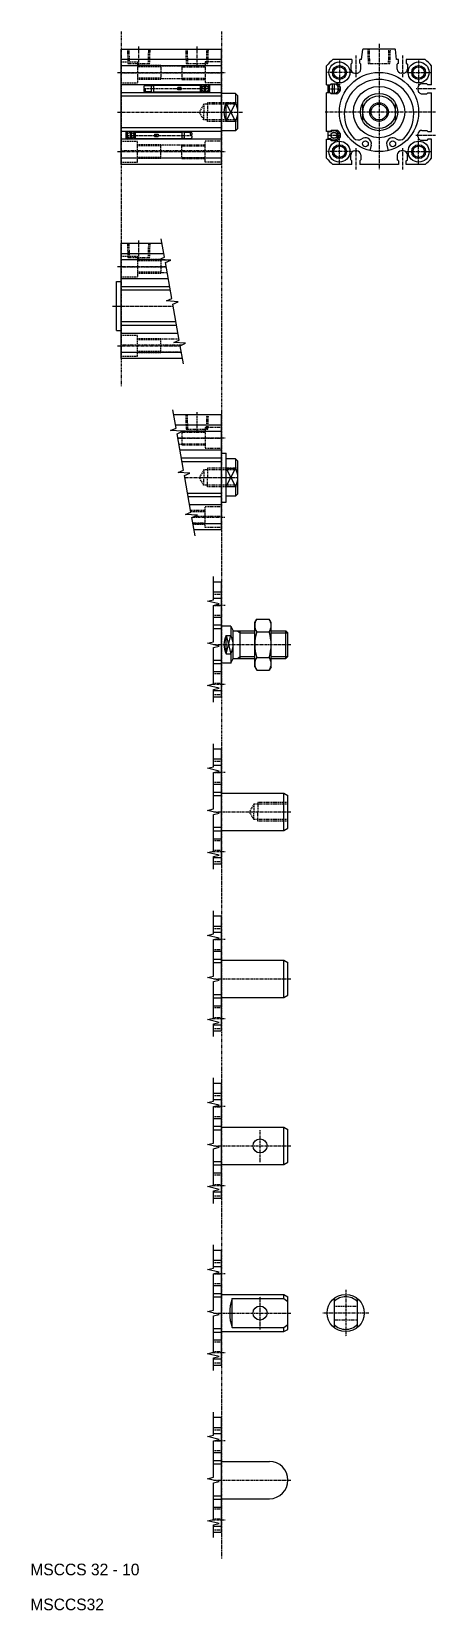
# Model space of a CAD drawing. Extents: x 1 to 174, y 0 to 678.
import ezdxf

# ---------------------------------------------------------------- set-up
doc = ezdxf.new("R2010")
doc.units = 0
for name, pattern in [('CENTER', [2, 1.25, -0.25, 0.25, -0.25]), ('DASHED', [0.75, 0.5, -0.25]), ('PHANTOM', [2.5, 1.25, -0.25, 0.25, -0.25, 0.25, -0.25])]:
    doc.linetypes.add(name, pattern=pattern)
doc.layers.get('0').update_dxf_attribs({"linetype": 'CONTINUOUS'})
doc.layers.add('CENTER', color=1, linetype='CENTER')

msp = doc.modelspace()

# ---------------------------------------------------------------- linework, layer by layer
at = {"color": 3, "linetype": 'PHANTOM'}
for p, q in [((39.02, 677.61), (39.02, 525.11)), ((82.02, 677.61), (82.02, 22.19))]:
    msp.add_line(p, q, dxfattribs=at)
at = {"color": 7, "linetype": 'CONTINUOUS'}
for p, q in [((39.02, 620.57), (39.02, 670.07)), ((39.02, 670.07), (82.02, 670.07)), ((82.02, 665.57), (39.02, 665.57)), ((82.02, 620.57), (82.02, 670.07)), ((137.87, 665.57), (129.73, 665.57)), ((137.87, 665.57), (137.87, 664.07)), ((141.27, 664.07), (141.27, 665.57)), ((142.07, 665.57), (141.27, 665.57)), ((142.07, 665.57), (142.56, 669.89)), ((156.39, 670.07), (142.76, 670.07)), ((157.07, 665.57), (156.59, 669.89)), ((157.87, 665.57), (157.07, 665.57)), ((157.87, 664.07), (157.87, 665.57)), ((169.42, 665.57), (161.27, 665.57)), ((161.27, 665.57), (161.27, 664.07)), ((82.02, 662.92), (39.02, 662.92)), ((127.07, 654.77), (127.07, 662.92)), ((137.87, 664.07), (137.42, 663.57)), ((137.42, 663.57), (137.42, 661.47)), ((139.12, 659.77), (140.02, 659.77)), ((141.27, 664.07), (141.72, 663.57)), ((141.72, 661.47), (141.72, 663.57)), ((157.87, 664.07), (157.42, 663.57)), ((157.42, 661.47), (157.42, 663.57)), ((160.02, 659.77), (159.12, 659.77)), ((161.27, 664.07), (161.72, 663.57)), ((161.72, 663.57), (161.72, 661.47)), ((172.07, 654.77), (172.07, 662.92)), ((82.02, 654.77), (39.02, 654.77)), ((82.02, 651.37), (39.02, 651.37)), ((52.02, 654.37), (49.04, 654.37)), ((52.02, 651.77), (49.04, 651.77)), ((52.02, 654.37), (53.02, 654.47)), ((52.02, 651.77), (52.02, 654.37)), ((52.02, 651.77), (53.02, 651.67)), ((53.02, 651.37), (53.02, 654.77)), ((73.02, 654.47), (53.02, 654.47)), ((73.02, 651.67), (53.02, 651.67)), ((63.27, 652.57), (63.27, 653.57)), ((64.77, 653.57), (63.27, 653.57)), ((64.77, 652.57), (63.27, 652.57)), ((64.77, 652.57), (64.77, 653.57)), ((73.02, 651.37), (73.02, 654.77)), ((74.77, 651.7), (74.77, 654.45)), ((75.27, 651.7), (75.27, 654.45)), ((77.02, 651.37), (77.02, 654.77)), ((88.02, 651.07), (82.02, 651.07)), ((88.02, 651.07), (88.02, 646.95)), ((88.02, 651.07), (89.02, 650.07)), ((127.07, 654.77), (128.57, 654.77)), ((127.07, 634.77), (127.07, 651.37)), ((128.57, 651.37), (127.07, 651.37)), ((127.55, 654.57), (127.55, 651.57)), ((128.35, 654.57), (127.55, 654.57)), ((128.35, 651.57), (127.55, 651.57)), ((127.85, 651.57), (127.85, 654.57)), ((128.35, 654.57), (128.91, 655.07)), ((128.35, 651.57), (128.35, 654.57)), ((128.91, 651.07), (128.35, 651.57)), ((128.57, 654.77), (129.07, 655.22)), ((128.57, 651.37), (129.07, 650.92)), ((130.45, 655.07), (128.91, 655.07)), ((130.45, 651.07), (128.91, 651.07)), ((129.07, 655.22), (131.17, 655.22)), ((131.17, 650.92), (129.07, 650.92)), ((129.65, 651.07), (129.65, 655.07)), ((130.45, 651.07), (130.45, 655.07)), ((132.78, 654.07), (131.98, 654.07)), ((132.78, 652.07), (131.98, 652.07)), ((132.84, 653.87), (132.08, 653.87)), ((132.84, 652.27), (132.08, 652.27)), ((132.78, 654.07), (132.84, 653.87)), ((132.84, 652.27), (132.78, 652.07)), ((132.84, 653.87), (132.84, 652.27)), ((132.87, 653.52), (132.87, 652.62)), ((166.27, 653.52), (166.27, 652.62)), ((170.07, 655.22), (167.97, 655.22)), ((167.97, 650.92), (170.07, 650.92)), ((170.57, 654.77), (170.07, 655.22)), ((170.57, 651.37), (170.07, 650.92)), ((172.07, 654.77), (170.57, 654.77)), ((170.57, 651.37), (172.07, 651.37)), ((172.07, 634.77), (172.07, 651.37)), ((82.02, 649.89), (39.02, 649.89)), ((84.02, 639.2), (84.02, 646.95)), ((84.02, 646.95), (88.02, 646.95)), ((89.02, 636.07), (89.02, 650.07)), ((142.57, 639.2), (142.57, 646.95)), ((156.57, 639.2), (156.57, 646.95)), ((84.02, 639.2), (88.02, 639.2)), ((88.02, 639.2), (88.02, 635.07)), ((82.02, 636.26), (39.02, 636.26)), ((82.02, 634.77), (39.02, 634.77)), ((82.02, 631.37), (39.02, 631.37)), ((41.02, 634.77), (41.02, 631.37)), ((42.77, 634.45), (42.77, 631.7)), ((43.27, 634.45), (43.27, 631.7)), ((45.02, 634.77), (45.02, 631.37)), ((45.02, 634.47), (65.02, 634.47)), ((45.02, 631.67), (65.02, 631.67)), ((53.27, 633.57), (53.27, 632.57)), ((53.27, 633.57), (54.77, 633.57)), ((53.27, 632.57), (54.77, 632.57)), ((54.77, 633.57), (54.77, 632.57)), ((65.02, 634.77), (65.02, 631.37)), ((66.02, 634.37), (65.02, 634.47)), ((66.02, 631.77), (65.02, 631.67)), ((66.02, 634.37), (66.02, 631.77)), ((66.02, 634.37), (69, 634.37)), ((66.02, 631.77), (69, 631.77)), ((88.02, 635.07), (82.02, 635.07)), ((88.02, 635.07), (89.02, 636.07)), ((128.57, 634.77), (127.07, 634.77)), ((127.07, 623.23), (127.07, 631.37)), ((127.07, 631.37), (128.57, 631.37)), ((127.55, 634.57), (127.55, 631.57)), ((128.93, 634.57), (127.55, 634.57)), ((128.93, 631.57), (127.55, 631.57)), ((128.35, 634.57), (128.91, 635.07)), ((128.91, 631.07), (128.35, 631.57)), ((128.57, 634.77), (129.07, 635.22)), ((128.57, 631.37), (129.07, 630.92)), ((130.45, 635.07), (128.91, 635.07)), ((130.45, 631.07), (128.91, 631.07)), ((131.17, 635.22), (129.07, 635.22)), ((129.07, 630.92), (131.17, 630.92)), ((129.65, 634.98), (129.65, 635.07)), ((129.65, 631.07), (129.65, 631.17)), ((132.78, 634.07), (131.98, 634.07)), ((132.78, 632.07), (131.98, 632.07)), ((132.84, 633.87), (132.08, 633.87)), ((132.84, 632.27), (132.08, 632.27)), ((132.84, 633.87), (132.78, 634.07)), ((132.84, 632.27), (132.78, 632.07)), ((132.84, 633.87), (132.84, 632.27)), ((132.87, 632.62), (132.87, 633.52)), ((166.27, 632.62), (166.27, 633.52)), ((167.97, 635.22), (170.07, 635.22)), ((170.07, 630.92), (167.97, 630.92)), ((170.57, 634.77), (170.07, 635.22)), ((170.57, 631.37), (170.07, 630.92)), ((170.57, 634.77), (172.07, 634.77)), ((172.07, 631.37), (170.57, 631.37)), ((172.07, 623.23), (172.07, 631.37)), ((137.42, 622.57), (137.42, 624.67)), ((139.12, 626.37), (140.02, 626.37)), ((141.72, 624.67), (141.72, 622.57)), ((146.22, 628.79), (145.76, 627.06)), ((152.92, 628.79), (153.39, 627.06)), ((157.42, 624.67), (157.42, 622.57)), ((160.02, 626.37), (159.12, 626.37)), ((161.72, 622.57), (161.72, 624.67)), ((82.02, 623.23), (39.02, 623.23)), ((82.02, 620.57), (39.02, 620.57)), ((137.87, 620.57), (129.73, 620.57)), ((137.87, 622.07), (137.42, 622.57)), ((137.87, 620.57), (137.87, 622.07)), ((141.27, 622.07), (141.72, 622.57)), ((141.27, 622.07), (141.27, 620.57)), ((157.87, 620.57), (141.27, 620.57)), ((157.87, 622.07), (157.42, 622.57)), ((157.87, 622.07), (157.87, 620.57)), ((161.27, 622.07), (161.72, 622.57)), ((161.27, 620.57), (161.27, 622.07)), ((169.42, 620.57), (161.27, 620.57)), ((39.02, 537.27), (39.02, 586.77)), ((39.02, 586.77), (56.52, 586.77)), ((57.31, 582.27), (39.02, 582.27)), ((57.78, 579.62), (39.02, 579.62)), ((37.02, 549.27), (37.02, 570.27)), ((37.02, 570.27), (39.02, 570.27)), ((59.21, 571.47), (39.02, 571.47)), ((59.81, 568.07), (39.02, 568.07)), ((60.08, 566.59), (39.02, 566.59)), ((37.02, 549.27), (39.02, 549.27)), ((62.48, 552.96), (39.02, 552.96)), ((62.74, 551.47), (39.02, 551.47)), ((63.34, 548.07), (39.02, 548.07)), ((64.78, 539.93), (39.02, 539.93)), ((65.24, 537.27), (39.02, 537.27)), ((61.52, 513.18), (82.02, 513.18)), ((82.02, 508.68), (62.31, 508.68)), ((82.02, 463.68), (82.02, 513.18)), ((82.02, 506.02), (65.29, 506.02)), ((82.02, 497.88), (64.21, 497.88)), ((82.02, 496.68), (84.02, 496.68)), ((84.02, 475.68), (84.02, 496.68)), ((82.02, 494.48), (64.81, 494.48)), ((82.02, 493), (65.08, 493)), ((88.02, 494.18), (84.02, 494.18)), ((84.02, 490.05), (88.02, 490.05)), ((88.02, 494.18), (88.02, 490.05)), ((88.02, 494.18), (89.02, 493.18)), ((89.02, 479.18), (89.02, 493.18)), ((84.02, 482.31), (88.02, 482.31)), ((88.02, 482.31), (88.02, 478.18)), ((82.02, 479.36), (67.48, 479.36)), ((82.02, 477.88), (67.74, 477.88)), ((82.02, 474.48), (68.34, 474.48)), ((82.02, 475.68), (84.02, 475.68)), ((88.02, 478.18), (84.02, 478.18)), ((88.02, 478.18), (89.02, 479.18)), ((82.02, 466.34), (69.78, 466.34)), ((82.02, 463.68), (70.24, 463.68)), ((78.52, 441.46), (82.02, 441.46)), ((82.02, 391.96), (82.02, 441.46)), ((82.02, 436.96), (78.52, 436.96)), ((82.02, 434.3), (78.52, 434.3)), ((82.02, 426.16), (78.52, 426.16)), ((82.02, 422.76), (78.52, 422.76)), ((82.02, 421.28), (78.52, 421.28)), ((86.02, 422.46), (82.02, 422.46)), ((86.02, 422.46), (86.02, 418.33)), ((86.02, 422.46), (87.02, 420.46)), ((87.02, 420.46), (96.29, 420.46)), ((87.02, 408.46), (87.02, 420.46)), ((90.02, 408.46), (90.02, 420.46)), ((96.29, 423.96), (97.14, 425.43)), ((96.29, 404.96), (96.29, 423.96)), ((97.14, 425.43), (102.44, 425.43)), ((103.29, 423.96), (102.44, 425.43)), ((103.29, 404.96), (103.29, 423.96)), ((103.29, 420.46), (109.57, 420.46)), ((109.57, 408.46), (109.57, 420.46)), ((109.57, 420.46), (110.52, 419.51)), ((84.02, 410.59), (84.02, 418.33)), ((84.02, 418.33), (86.02, 418.33)), ((97.14, 419.94), (102.44, 419.94)), ((110.52, 409.41), (110.52, 419.51)), ((82.02, 407.64), (78.52, 407.64)), ((84.02, 410.59), (86.02, 410.59)), ((86.02, 410.59), (86.02, 406.46)), ((86.02, 406.46), (87.02, 408.46)), ((87.02, 408.46), (96.29, 408.46)), ((97.14, 408.98), (102.44, 408.98)), ((103.29, 408.46), (109.57, 408.46)), ((109.57, 408.46), (110.52, 409.41)), ((82.02, 406.16), (78.52, 406.16)), ((82.02, 402.76), (78.52, 402.76)), ((86.02, 406.46), (82.02, 406.46)), ((96.29, 404.96), (97.14, 403.49)), ((97.14, 403.49), (102.44, 403.49)), ((103.29, 404.96), (102.44, 403.49)), ((82.02, 394.62), (78.52, 394.62)), ((82.02, 391.96), (78.52, 391.96)), ((78.52, 369.74), (82.02, 369.74)), ((82.02, 320.24), (82.02, 369.74)), ((82.02, 365.24), (78.52, 365.24)), ((82.02, 362.58), (78.52, 362.58)), ((82.02, 354.44), (78.52, 354.44)), ((82.02, 351.04), (78.52, 351.04)), ((82.02, 349.56), (78.52, 349.56)), ((82.02, 350.74), (108.78, 350.74)), ((108.78, 334.74), (108.78, 350.74)), ((108.78, 350.74), (110.52, 349.74)), ((110.52, 335.74), (110.52, 349.74)), ((82.02, 335.92), (78.52, 335.92)), ((82.02, 334.44), (78.52, 334.44)), ((82.02, 334.74), (108.78, 334.74)), ((108.78, 334.74), (110.52, 335.74)), ((82.02, 331.04), (78.52, 331.04)), ((82.02, 322.9), (78.52, 322.9)), ((82.02, 320.24), (78.52, 320.24)), ((78.52, 298.02), (82.02, 298.02)), ((82.02, 293.52), (78.52, 293.52)), ((82.02, 248.52), (82.02, 298.02)), ((82.02, 290.86), (78.52, 290.86)), ((82.02, 282.72), (78.52, 282.72)), ((82.02, 279.32), (78.52, 279.32)), ((82.02, 279.02), (108.78, 279.02)), ((108.78, 263.02), (108.78, 279.02)), ((108.78, 279.02), (110.52, 278.02)), ((110.52, 264.02), (110.52, 278.02)), ((82.02, 277.84), (78.52, 277.84)), ((82.02, 264.2), (78.52, 264.2)), ((82.02, 262.72), (78.52, 262.72)), ((82.02, 259.32), (78.52, 259.32)), ((82.02, 263.02), (108.78, 263.02)), ((108.78, 263.02), (110.52, 264.02)), ((82.02, 251.18), (78.52, 251.18)), ((82.02, 248.52), (78.52, 248.52)), ((78.52, 226.3), (82.02, 226.3)), ((82.02, 176.8), (82.02, 226.3)), ((82.02, 221.8), (78.52, 221.8)), ((82.02, 219.14), (78.52, 219.14)), ((82.02, 211), (78.52, 211)), ((82.02, 207.6), (78.52, 207.6)), ((82.02, 206.12), (78.52, 206.12)), ((82.02, 207.3), (108.78, 207.3)), ((108.78, 191.3), (108.78, 207.3)), ((108.78, 207.3), (110.52, 206.3)), ((110.52, 192.3), (110.52, 206.3)), ((82.02, 192.48), (78.52, 192.48)), ((82.02, 191), (78.52, 191)), ((82.02, 191.3), (108.78, 191.3)), ((108.78, 191.3), (110.52, 192.3)), ((82.02, 187.6), (78.52, 187.6)), ((82.02, 179.46), (78.52, 179.46)), ((82.02, 176.8), (78.52, 176.8)), ((78.52, 154.58), (82.02, 154.58)), ((82.02, 150.08), (78.52, 150.08)), ((82.02, 105.08), (82.02, 154.58)), ((82.02, 147.42), (78.52, 147.42)), ((82.02, 139.28), (78.52, 139.28)), ((82.02, 135.88), (78.52, 135.88)), ((82.02, 135.58), (108.78, 135.58)), ((108.78, 135.58), (110.52, 134.58)), ((108.78, 133.83), (108.78, 135.58)), ((82.02, 134.4), (78.52, 134.4)), ((86.52, 121.34), (86.52, 133.83)), ((86.52, 133.83), (108.78, 133.83)), ((108.78, 133.83), (110.52, 132.48)), ((110.52, 120.58), (110.52, 134.58)), ((130.26, 133.83), (130.26, 121.34)), ((140.26, 133.83), (140.26, 121.34)), ((108.78, 121.34), (110.52, 122.68)), ((82.02, 120.76), (78.52, 120.76)), ((82.02, 119.28), (78.52, 119.28)), ((82.02, 115.88), (78.52, 115.88)), ((82.02, 119.58), (108.78, 119.58)), ((86.52, 121.34), (108.78, 121.34)), ((108.78, 119.58), (108.78, 121.34)), ((108.78, 119.58), (110.52, 120.58)), ((82.02, 107.74), (78.52, 107.74)), ((82.02, 105.08), (78.52, 105.08)), ((78.52, 82.86), (82.02, 82.86)), ((82.02, 33.36), (82.02, 82.86)), ((82.02, 78.36), (78.52, 78.36)), ((82.02, 75.7), (78.52, 75.7)), ((82.02, 67.56), (78.52, 67.56)), ((82.02, 64.16), (78.52, 64.16)), ((82.02, 62.68), (78.52, 62.68)), ((82.02, 63.86), (102.52, 63.86)), ((82.02, 49.04), (78.52, 49.04)), ((82.02, 47.56), (78.52, 47.56)), ((82.02, 47.86), (102.52, 47.86)), ((82.02, 44.16), (78.52, 44.16)), ((82.02, 36.02), (78.52, 36.02)), ((82.02, 33.36), (78.52, 33.36))]:
    msp.add_line(p, q, dxfattribs=at)
at = {"color": 3, "linetype": 'DASHED'}
for p, q in [((39.02, 664.57), (46.02, 664.57)), ((41.65, 670.07), (41.85, 663.87)), ((42.23, 670.07), (42.43, 663.87)), ((46.02, 664.57), (46.02, 655.57)), ((50.61, 663.87), (50.8, 670.07)), ((51.19, 663.87), (51.38, 670.07)), ((66.65, 670.07), (66.85, 663.87)), ((67.23, 670.07), (67.43, 663.87)), ((82.02, 664.57), (75.02, 664.57)), ((75.02, 664.57), (75.02, 655.57)), ((75.61, 663.87), (75.8, 670.07)), ((76.19, 663.87), (76.38, 670.07)), ((144.71, 670.07), (144.9, 663.87)), ((145.29, 670.07), (145.48, 663.87)), ((153.66, 663.87), (153.86, 670.07)), ((154.24, 663.87), (154.44, 670.07)), ((82.02, 659.77), (39.02, 659.77)), ((41.85, 663.87), (51.19, 663.87)), ((56.02, 663.07), (46.02, 663.07)), ((56.02, 662.53), (46.02, 662.53)), ((56.02, 657.62), (46.02, 657.62)), ((56.02, 663.07), (56.02, 657.07)), ((65.02, 662.82), (56.02, 662.82)), ((65.02, 663.07), (75.02, 663.07)), ((65.02, 663.07), (65.02, 657.07)), ((65.02, 662.53), (75.02, 662.53)), ((65.02, 657.62), (75.02, 657.62)), ((66.85, 663.87), (76.19, 663.87)), ((144.9, 663.87), (154.24, 663.87)), ((39.02, 655.57), (46.02, 655.57)), ((56.02, 657.07), (46.02, 657.07)), ((65.02, 657.32), (56.02, 657.32)), ((65.02, 657.07), (75.02, 657.07)), ((82.02, 655.57), (75.02, 655.57)), ((74.42, 646.4), (72.5, 643.07)), ((89.02, 646.4), (74.42, 646.4)), ((74.42, 646.4), (74.42, 643.07)), ((89.02, 647.07), (76.02, 647.07)), ((76.02, 647.07), (76.02, 643.07)), ((74.42, 639.75), (72.5, 643.07)), ((74.42, 639.75), (74.42, 643.07)), ((89.02, 639.75), (74.42, 639.75)), ((76.02, 639.07), (76.02, 643.07)), ((89.02, 639.07), (76.02, 639.07)), ((39.02, 630.57), (46.02, 630.57)), ((46.02, 621.57), (46.02, 630.57)), ((82.02, 630.57), (75.02, 630.57)), ((75.02, 621.57), (75.02, 630.57)), ((82.02, 626.37), (39.02, 626.37)), ((56.02, 629.07), (46.02, 629.07)), ((56.02, 628.53), (46.02, 628.53)), ((56.02, 623.62), (46.02, 623.62)), ((56.02, 623.07), (56.02, 629.07)), ((65.02, 628.82), (56.02, 628.82)), ((65.02, 623.07), (65.02, 629.07)), ((65.02, 629.07), (75.02, 629.07)), ((65.02, 628.53), (75.02, 628.53)), ((65.02, 623.62), (75.02, 623.62)), ((39.02, 621.57), (46.02, 621.57)), ((56.02, 623.07), (46.02, 623.07)), ((65.02, 623.32), (56.02, 623.32)), ((65.02, 623.07), (75.02, 623.07)), ((82.02, 621.57), (75.02, 621.57)), ((41.65, 586.77), (41.85, 580.57)), ((42.23, 586.77), (42.43, 580.57)), ((50.61, 580.57), (50.8, 586.77)), ((51.19, 580.57), (51.38, 586.77)), ((39.02, 581.27), (46.02, 581.27)), ((58.33, 576.47), (39.02, 576.47)), ((41.85, 580.57), (51.19, 580.57)), ((46.02, 581.27), (46.02, 572.27)), ((56.02, 579.77), (46.02, 579.77)), ((56.02, 579.23), (46.02, 579.23)), ((56.02, 579.77), (56.02, 573.77)), ((60.18, 579.52), (56.02, 579.52)), ((39.02, 572.27), (46.02, 572.27)), ((56.02, 574.31), (46.02, 574.31)), ((56.02, 573.77), (46.02, 573.77)), ((58.76, 574.02), (56.02, 574.02)), ((39.02, 547.27), (46.02, 547.27)), ((64.96, 543.07), (39.02, 543.07)), ((46.02, 538.27), (46.02, 547.27)), ((56.02, 545.77), (46.02, 545.77)), ((56.02, 545.23), (46.02, 545.23)), ((56.02, 539.77), (56.02, 545.77)), ((63.79, 545.52), (56.02, 545.52)), ((39.02, 538.27), (46.02, 538.27)), ((56.02, 540.31), (46.02, 540.31)), ((56.02, 539.77), (46.02, 539.77)), ((64.76, 540.02), (56.02, 540.02)), ((66.65, 513.18), (66.85, 506.98)), ((67.23, 513.18), (67.43, 506.98)), ((75.61, 506.98), (75.8, 513.18)), ((76.19, 506.98), (76.38, 513.18)), ((82.02, 502.88), (63.33, 502.88)), ((65.02, 506.18), (65.02, 500.18)), ((65.02, 506.18), (75.02, 506.18)), ((65.02, 505.64), (75.02, 505.64)), ((66.85, 506.98), (76.19, 506.98)), ((82.02, 507.68), (75.02, 507.68)), ((75.02, 507.68), (75.02, 498.68)), ((65.02, 500.43), (63.76, 500.43)), ((65.02, 500.72), (75.02, 500.72)), ((65.02, 500.18), (75.02, 500.18)), ((82.02, 498.68), (75.02, 498.68)), ((74.42, 489.5), (72.5, 486.18)), ((89.02, 489.5), (74.42, 489.5)), ((74.42, 489.5), (74.42, 486.18)), ((89.02, 490.18), (76.02, 490.18)), ((76.02, 490.18), (76.02, 486.18)), ((74.42, 482.86), (72.5, 486.18)), ((74.42, 482.86), (74.42, 486.18)), ((89.02, 482.86), (74.42, 482.86)), ((76.02, 482.18), (76.02, 486.18)), ((89.02, 482.18), (76.02, 482.18)), ((68.75, 472.18), (75.02, 472.18)), ((68.84, 471.64), (75.02, 471.64)), ((82.02, 469.48), (70.34, 469.48)), ((82.02, 473.68), (75.02, 473.68)), ((75.02, 464.68), (75.02, 473.68)), ((69.71, 466.72), (75.02, 466.72)), ((69.8, 466.18), (75.02, 466.18)), ((82.02, 464.68), (75.02, 464.68)), ((82.02, 435.96), (78.52, 435.96)), ((82.02, 431.16), (78.52, 431.16)), ((82.02, 426.96), (78.52, 426.96)), ((82.02, 401.96), (78.52, 401.96)), ((82.02, 397.76), (78.52, 397.76)), ((82.02, 392.96), (78.52, 392.96)), ((82.02, 364.24), (78.52, 364.24)), ((82.02, 359.44), (78.52, 359.44)), ((82.02, 355.24), (78.52, 355.24)), ((95.92, 346.06), (94, 342.74)), ((110.52, 346.06), (95.92, 346.06)), ((95.92, 346.06), (95.92, 342.74)), ((110.52, 346.74), (97.52, 346.74)), ((97.52, 346.74), (97.52, 342.74)), ((95.92, 339.42), (94, 342.74)), ((95.92, 339.42), (95.92, 342.74)), ((110.52, 339.42), (95.92, 339.42)), ((97.52, 338.74), (97.52, 342.74)), ((110.52, 338.74), (97.52, 338.74)), ((82.02, 330.24), (78.52, 330.24)), ((82.02, 326.04), (78.52, 326.04)), ((82.02, 321.24), (78.52, 321.24)), ((82.02, 292.52), (78.52, 292.52)), ((82.02, 287.72), (78.52, 287.72)), ((82.02, 283.52), (78.52, 283.52)), ((82.02, 258.52), (78.52, 258.52)), ((82.02, 254.32), (78.52, 254.32)), ((82.02, 249.52), (78.52, 249.52)), ((82.02, 220.8), (78.52, 220.8)), ((82.02, 216), (78.52, 216)), ((82.02, 211.8), (78.52, 211.8)), ((82.02, 186.8), (78.52, 186.8)), ((82.02, 182.6), (78.52, 182.6)), ((82.02, 177.8), (78.52, 177.8)), ((82.02, 149.08), (78.52, 149.08)), ((82.02, 144.28), (78.52, 144.28)), ((82.02, 140.08), (78.52, 140.08)), ((130.26, 130.58), (140.26, 130.58)), ((140.26, 124.58), (130.26, 124.58)), ((82.02, 115.08), (78.52, 115.08)), ((82.02, 110.88), (78.52, 110.88)), ((82.02, 106.08), (78.52, 106.08)), ((82.02, 77.36), (78.52, 77.36)), ((82.02, 72.56), (78.52, 72.56)), ((82.02, 68.36), (78.52, 68.36)), ((82.02, 43.36), (78.52, 43.36)), ((82.02, 39.16), (78.52, 39.16)), ((82.02, 34.36), (78.52, 34.36))]:
    msp.add_line(p, q, dxfattribs=at)
at = {"color": 3, "linetype": 'CONTINUOUS'}
for p, q in [((84.02, 639.2), (88.02, 646.95)), ((88.02, 639.2), (84.02, 646.95)), ((57.56, 580.85), (56.19, 588.6)), ((55.2, 579.83), (57.56, 580.85)), ((60.33, 579.51), (55.2, 579.83)), ((57.98, 578.49), (60.33, 579.51)), ((60.71, 563), (57.98, 578.49)), ((58.35, 561.97), (60.71, 563)), ((63.48, 561.66), (58.35, 561.97)), ((61.13, 560.63), (63.48, 561.66)), ((63.86, 545.14), (61.13, 560.63)), ((61.5, 544.11), (63.86, 545.14)), ((66.63, 543.8), (61.5, 544.11)), ((64.27, 542.78), (66.63, 543.8)), ((65.64, 535.03), (64.27, 542.78)), ((62.54, 507.37), (61.16, 515.19)), ((60.18, 506.35), (62.54, 507.37)), ((65.31, 506.04), (60.18, 506.35)), ((62.96, 505.01), (65.31, 506.04)), ((65.71, 489.38), (62.96, 505.01)), ((63.35, 488.36), (65.71, 489.38)), ((68.49, 488.05), (63.35, 488.36)), ((66.13, 487.02), (68.49, 488.05)), ((84.02, 482.31), (88.02, 490.05)), ((84.02, 490.05), (88.02, 482.31)), ((68.88, 471.39), (66.13, 487.02)), ((66.53, 470.37), (68.88, 471.39)), ((71.66, 470.05), (66.53, 470.37)), ((69.3, 469.03), (71.66, 470.05)), ((70.68, 461.22), (69.3, 469.03)), ((78.52, 433.73), (78.52, 443.66)), ((76.02, 433.13), (78.52, 433.73)), ((81.02, 431.93), (76.02, 433.13)), ((78.52, 431.33), (81.02, 431.93)), ((78.52, 415.66), (78.52, 431.33)), ((88.8, 420.46), (90.02, 419.51)), ((76.02, 415.06), (78.52, 415.66)), ((81.02, 413.86), (76.02, 415.06)), ((78.52, 413.26), (81.02, 413.86)), ((84.02, 418.33), (86.02, 410.59)), ((84.02, 410.59), (86.02, 418.33)), ((90.02, 419.51), (96.29, 419.51)), ((103.29, 419.51), (110.52, 419.51)), ((78.52, 397.59), (78.52, 413.26)), ((88.8, 408.46), (90.02, 409.41)), ((90.02, 409.41), (96.29, 409.41)), ((103.29, 409.41), (110.52, 409.41)), ((76.02, 396.99), (78.52, 397.59)), ((81.02, 395.79), (76.02, 396.99)), ((78.52, 395.19), (81.02, 395.79)), ((78.52, 389.76), (78.52, 395.19)), ((78.52, 362.01), (78.52, 371.94)), ((76.02, 361.41), (78.52, 362.01)), ((81.02, 360.21), (76.02, 361.41)), ((78.52, 359.61), (81.02, 360.21)), ((78.52, 343.94), (78.52, 359.61)), ((76.02, 343.34), (78.52, 343.94)), ((81.02, 342.14), (76.02, 343.34)), ((78.52, 341.54), (81.02, 342.14)), ((78.52, 325.87), (78.52, 341.54)), ((76.02, 325.27), (78.52, 325.87)), ((81.02, 324.07), (76.02, 325.27)), ((78.52, 323.47), (81.02, 324.07)), ((78.52, 318.04), (78.52, 323.47)), ((78.52, 290.29), (78.52, 300.22)), ((76.02, 289.69), (78.52, 290.29)), ((81.02, 288.49), (76.02, 289.69)), ((78.52, 287.89), (81.02, 288.49)), ((78.52, 272.22), (78.52, 287.89)), ((76.02, 271.62), (78.52, 272.22)), ((81.02, 270.42), (76.02, 271.62)), ((78.52, 269.82), (81.02, 270.42)), ((78.52, 254.15), (78.52, 269.82)), ((76.02, 253.55), (78.52, 254.15)), ((81.02, 252.35), (76.02, 253.55)), ((78.52, 251.75), (81.02, 252.35)), ((78.52, 246.32), (78.52, 251.75)), ((78.52, 218.57), (78.52, 228.5)), ((76.02, 217.97), (78.52, 218.57)), ((81.02, 216.77), (76.02, 217.97)), ((78.52, 216.17), (81.02, 216.77)), ((78.52, 200.5), (78.52, 216.17)), ((76.02, 199.9), (78.52, 200.5)), ((81.02, 198.7), (76.02, 199.9)), ((78.52, 198.1), (81.02, 198.7)), ((78.52, 182.44), (78.52, 198.1)), ((76.02, 181.84), (78.52, 182.44)), ((81.02, 180.64), (76.02, 181.84)), ((78.52, 180.04), (81.02, 180.64)), ((78.52, 174.6), (78.52, 180.04)), ((78.52, 146.85), (78.52, 156.78)), ((76.02, 146.25), (78.52, 146.85)), ((81.02, 145.05), (76.02, 146.25)), ((78.52, 144.45), (81.02, 145.05)), ((78.52, 128.78), (78.52, 144.45)), ((76.02, 128.18), (78.52, 128.78)), ((81.02, 126.98), (76.02, 128.18)), ((78.52, 126.38), (81.02, 126.98)), ((78.52, 110.72), (78.52, 126.38)), ((76.02, 110.12), (78.52, 110.72)), ((81.02, 108.92), (76.02, 110.12)), ((78.52, 108.32), (81.02, 108.92)), ((78.52, 102.88), (78.52, 108.32)), ((78.52, 75.13), (78.52, 85.06)), ((76.02, 74.53), (78.52, 75.13)), ((81.02, 73.33), (76.02, 74.53)), ((78.52, 72.73), (81.02, 73.33)), ((78.52, 57.06), (78.52, 72.73)), ((76.02, 56.46), (78.52, 57.06)), ((81.02, 55.26), (76.02, 56.46)), ((78.52, 54.66), (81.02, 55.26)), ((78.52, 39), (78.52, 54.66)), ((76.02, 38.4), (78.52, 39)), ((81.02, 37.2), (76.02, 38.4)), ((78.52, 36.6), (81.02, 37.2)), ((78.52, 31.16), (78.52, 36.6))]:
    msp.add_line(p, q, dxfattribs=at)
at = {"color": 7, "linetype": 'CONTINUOUS'}
for points in [[(49.04, 654.37, 0), (49.03, 654.37, 0), (49.02, 654.37, 0), (49.01, 654.37, 0), (49, 654.37, 0), (48.99, 654.37, 0), (48.98, 654.37, 0), (48.97, 654.36, 0), (48.96, 654.36, 0), (48.95, 654.36, 0), (48.94, 654.35, 0), (48.93, 654.35, 0), (48.92, 654.35, 0), (48.91, 654.34, 0), (48.9, 654.34, 0), (48.89, 654.33, 0), (48.88, 654.32, 0), (48.87, 654.32, 0), (48.87, 654.31, 0), (48.86, 654.3, 0), (48.85, 654.3, 0), (48.84, 654.29, 0), (48.83, 654.28, 0), (48.82, 654.27, 0), (48.81, 654.26, 0), (48.81, 654.25, 0), (48.8, 654.25, 0), (48.79, 654.24, 0), (48.78, 654.23, 0), (48.78, 654.22, 0), (48.77, 654.21, 0), (48.76, 654.19, 0), (48.75, 654.18, 0), (48.75, 654.17, 0), (48.74, 654.16, 0), (48.73, 654.15, 0), (48.73, 654.14, 0), (48.72, 654.12, 0), (48.72, 654.11, 0), (48.71, 654.1, 0), (48.7, 654.08, 0), (48.7, 654.07, 0), (48.69, 654.06, 0), (48.69, 654.04, 0), (48.68, 654.03, 0), (48.68, 654.01, 0), (48.68, 654, 0), (48.67, 653.99, 0), (48.67, 653.97, 0), (48.66, 653.96, 0), (48.66, 653.94, 0), (48.66, 653.93, 0), (48.65, 653.91, 0), (48.65, 653.9, 0), (48.65, 653.88, 0), (48.65, 653.87, 0), (48.64, 653.85, 0), (48.64, 653.83, 0), (48.64, 653.82, 0), (48.64, 653.8, 0), (48.64, 653.79, 0), (48.64, 653.77, 0), (48.64, 653.75, 0), (48.64, 653.74, 0), (48.64, 653.72, 0), (48.64, 653.71, 0), (48.64, 653.69, 0), (48.64, 653.67, 0), (48.64, 653.66, 0), (48.64, 653.64, 0), (48.64, 653.63, 0), (48.64, 653.61, 0), (48.64, 653.6, 0), (48.65, 653.58, 0), (48.65, 653.57, 0), (48.65, 653.55, 0), (48.65, 653.53, 0), (48.66, 653.52, 0), (48.66, 653.5, 0), (48.66, 653.49, 0), (48.67, 653.47, 0), (48.67, 653.46, 0), (48.67, 653.45, 0), (48.68, 653.43, 0), (48.68, 653.42, 0), (48.69, 653.4, 0), (48.69, 653.39, 0), (48.7, 653.38, 0), (48.7, 653.36, 0), (48.71, 653.35, 0), (48.71, 653.34, 0), (48.72, 653.32, 0), (48.73, 653.31, 0), (48.73, 653.3, 0), (48.74, 653.29, 0), (48.75, 653.27, 0), (48.75, 653.26, 0), (48.76, 653.25, 0), (48.77, 653.24, 0), (48.77, 653.23, 0), (48.78, 653.22, 0), (48.79, 653.21, 0), (48.8, 653.2, 0), (48.81, 653.19, 0), (48.81, 653.18, 0), (48.82, 653.17, 0), (48.83, 653.17, 0), (48.84, 653.16, 0), (48.85, 653.15, 0), (48.86, 653.14, 0), (48.86, 653.14, 0), (48.87, 653.13, 0), (48.88, 653.12, 0), (48.89, 653.12, 0), (48.9, 653.11, 0), (48.91, 653.11, 0), (48.92, 653.1, 0), (48.93, 653.1, 0), (48.94, 653.09, 0), (48.95, 653.09, 0), (48.96, 653.09, 0), (48.97, 653.08, 0), (48.98, 653.08, 0), (48.99, 653.08, 0), (49, 653.08, 0), (49.01, 653.08, 0), (49.02, 653.08, 0), (49.03, 653.07, 0), (49.04, 653.07, 0)], [(49.04, 651.77, 0), (49.06, 651.77, 0), (49.08, 651.78, 0), (49.1, 651.78, 0), (49.12, 651.79, 0), (49.13, 651.79, 0), (49.15, 651.8, 0), (49.17, 651.81, 0), (49.19, 651.82, 0), (49.21, 651.84, 0), (49.23, 651.85, 0), (49.24, 651.87, 0), (49.26, 651.88, 0), (49.28, 651.9, 0), (49.29, 651.92, 0), (49.31, 651.94, 0), (49.32, 651.97, 0), (49.33, 651.99, 0), (49.35, 652.01, 0), (49.36, 652.04, 0), (49.37, 652.06, 0), (49.38, 652.09, 0), (49.39, 652.12, 0), (49.4, 652.15, 0), (49.41, 652.18, 0), (49.41, 652.21, 0), (49.42, 652.24, 0), (49.42, 652.27, 0), (49.43, 652.3, 0), (49.43, 652.33, 0), (49.43, 652.36, 0), (49.44, 652.39, 0), (49.44, 652.42, 0), (49.44, 652.46, 0), (49.43, 652.49, 0), (49.43, 652.52, 0), (49.43, 652.55, 0), (49.42, 652.58, 0), (49.42, 652.61, 0), (49.41, 652.64, 0), (49.41, 652.67, 0), (49.4, 652.7, 0), (49.39, 652.73, 0), (49.38, 652.76, 0), (49.37, 652.79, 0), (49.36, 652.81, 0), (49.34, 652.84, 0), (49.33, 652.86, 0), (49.32, 652.88, 0), (49.3, 652.91, 0), (49.29, 652.93, 0), (49.27, 652.95, 0), (49.26, 652.97, 0), (49.24, 652.98, 0), (49.22, 653, 0), (49.21, 653.01, 0), (49.19, 653.02, 0), (49.17, 653.04, 0), (49.15, 653.05, 0), (49.13, 653.05, 0), (49.11, 653.06, 0), (49.09, 653.07, 0), (49.07, 653.07, 0), (49.05, 653.07, 0), (49.03, 653.07, 0), (49.02, 653.07, 0), (49, 653.07, 0), (48.98, 653.07, 0), (48.96, 653.06, 0), (48.94, 653.05, 0), (48.92, 653.05, 0), (48.9, 653.04, 0), (48.88, 653.02, 0), (48.86, 653.01, 0), (48.85, 653, 0), (48.83, 652.98, 0), (48.81, 652.96, 0), (48.8, 652.95, 0), (48.78, 652.93, 0), (48.77, 652.9, 0), (48.75, 652.88, 0), (48.74, 652.86, 0), (48.73, 652.84, 0), (48.71, 652.81, 0), (48.7, 652.78, 0), (48.69, 652.76, 0), (48.68, 652.73, 0), (48.67, 652.7, 0), (48.67, 652.67, 0), (48.66, 652.64, 0), (48.65, 652.61, 0), (48.65, 652.58, 0), (48.64, 652.55, 0), (48.64, 652.52, 0), (48.64, 652.49, 0), (48.64, 652.46, 0), (48.64, 652.42, 0), (48.64, 652.39, 0), (48.64, 652.36, 0), (48.64, 652.33, 0), (48.64, 652.3, 0), (48.65, 652.26, 0), (48.65, 652.24, 0), (48.66, 652.2, 0), (48.67, 652.17, 0), (48.68, 652.14, 0), (48.68, 652.12, 0), (48.69, 652.09, 0), (48.7, 652.06, 0), (48.72, 652.04, 0), (48.73, 652.01, 0), (48.74, 651.99, 0), (48.75, 651.96, 0), (48.77, 651.94, 0), (48.78, 651.92, 0), (48.8, 651.9, 0), (48.82, 651.88, 0), (48.83, 651.87, 0), (48.85, 651.85, 0), (48.87, 651.84, 0), (48.88, 651.82, 0), (48.9, 651.81, 0), (48.92, 651.8, 0), (48.94, 651.79, 0), (48.96, 651.79, 0), (48.98, 651.78, 0), (49, 651.78, 0), (49.02, 651.77, 0), (49.04, 651.77, 0)], [(68.99, 634.37, 0), (68.98, 634.37, 0), (68.96, 634.37, 0), (68.94, 634.37, 0), (68.92, 634.36, 0), (68.9, 634.35, 0), (68.88, 634.35, 0), (68.86, 634.34, 0), (68.84, 634.32, 0), (68.82, 634.31, 0), (68.81, 634.3, 0), (68.79, 634.28, 0), (68.77, 634.26, 0), (68.76, 634.25, 0), (68.74, 634.23, 0), (68.73, 634.21, 0), (68.71, 634.18, 0), (68.7, 634.16, 0), (68.69, 634.14, 0), (68.67, 634.11, 0), (68.66, 634.09, 0), (68.65, 634.06, 0), (68.64, 634.03, 0), (68.63, 634, 0), (68.63, 633.97, 0), (68.62, 633.94, 0), (68.61, 633.91, 0), (68.61, 633.88, 0), (68.6, 633.85, 0), (68.6, 633.82, 0), (68.6, 633.79, 0), (68.6, 633.75, 0), (68.6, 633.72, 0), (68.6, 633.69, 0), (68.6, 633.66, 0), (68.6, 633.63, 0), (68.6, 633.6, 0), (68.61, 633.57, 0), (68.61, 633.53, 0), (68.62, 633.5, 0), (68.63, 633.48, 0), (68.64, 633.45, 0), (68.64, 633.42, 0), (68.65, 633.39, 0), (68.66, 633.36, 0), (68.68, 633.34, 0), (68.69, 633.31, 0), (68.7, 633.29, 0), (68.71, 633.26, 0), (68.73, 633.24, 0), (68.74, 633.22, 0), (68.76, 633.2, 0), (68.78, 633.18, 0), (68.79, 633.17, 0), (68.81, 633.15, 0), (68.83, 633.14, 0), (68.84, 633.12, 0), (68.86, 633.11, 0), (68.88, 633.1, 0), (68.9, 633.09, 0), (68.92, 633.09, 0), (68.94, 633.08, 0), (68.96, 633.08, 0), (68.98, 633.08, 0), (69, 633.07, 0), (69.02, 633.08, 0), (69.04, 633.08, 0), (69.06, 633.08, 0), (69.08, 633.09, 0), (69.09, 633.09, 0), (69.11, 633.1, 0), (69.13, 633.11, 0), (69.15, 633.12, 0), (69.17, 633.14, 0), (69.19, 633.15, 0), (69.2, 633.17, 0), (69.22, 633.18, 0), (69.24, 633.2, 0), (69.25, 633.22, 0), (69.27, 633.24, 0), (69.28, 633.26, 0), (69.29, 633.29, 0), (69.31, 633.31, 0), (69.32, 633.34, 0), (69.33, 633.36, 0), (69.34, 633.39, 0), (69.35, 633.42, 0), (69.36, 633.45, 0), (69.37, 633.48, 0), (69.37, 633.51, 0), (69.38, 633.54, 0), (69.38, 633.57, 0), (69.39, 633.6, 0), (69.39, 633.63, 0), (69.39, 633.66, 0), (69.4, 633.69, 0), (69.4, 633.73, 0), (69.4, 633.76, 0), (69.39, 633.79, 0), (69.39, 633.82, 0), (69.39, 633.85, 0), (69.38, 633.88, 0), (69.38, 633.91, 0), (69.37, 633.94, 0), (69.37, 633.97, 0), (69.36, 634, 0), (69.35, 634.03, 0), (69.34, 634.06, 0), (69.33, 634.09, 0), (69.32, 634.11, 0), (69.3, 634.14, 0), (69.29, 634.16, 0), (69.28, 634.18, 0), (69.26, 634.21, 0), (69.25, 634.23, 0), (69.23, 634.25, 0), (69.22, 634.26, 0), (69.2, 634.28, 0), (69.18, 634.3, 0), (69.17, 634.31, 0), (69.15, 634.33, 0), (69.13, 634.34, 0), (69.11, 634.35, 0), (69.09, 634.36, 0), (69.07, 634.36, 0), (69.05, 634.37, 0), (69.03, 634.37, 0), (69.01, 634.37, 0), (68.99, 634.37, 0)], [(69, 631.77, 0), (69.01, 631.77, 0), (69.02, 631.77, 0), (69.03, 631.78, 0), (69.03, 631.78, 0), (69.04, 631.78, 0), (69.05, 631.78, 0), (69.06, 631.78, 0), (69.07, 631.79, 0), (69.08, 631.79, 0), (69.09, 631.79, 0), (69.1, 631.8, 0), (69.11, 631.8, 0), (69.12, 631.81, 0), (69.13, 631.81, 0), (69.14, 631.82, 0), (69.15, 631.82, 0), (69.16, 631.83, 0), (69.17, 631.84, 0), (69.18, 631.84, 0), (69.18, 631.85, 0), (69.19, 631.86, 0), (69.2, 631.87, 0), (69.21, 631.88, 0), (69.22, 631.88, 0), (69.23, 631.89, 0), (69.23, 631.9, 0), (69.24, 631.91, 0), (69.25, 631.92, 0), (69.26, 631.93, 0), (69.26, 631.94, 0), (69.27, 631.95, 0), (69.28, 631.97, 0), (69.29, 631.98, 0), (69.29, 631.99, 0), (69.3, 632, 0), (69.31, 632.01, 0), (69.31, 632.02, 0), (69.32, 632.04, 0), (69.32, 632.05, 0), (69.33, 632.06, 0), (69.33, 632.08, 0), (69.34, 632.09, 0), (69.34, 632.11, 0), (69.35, 632.12, 0), (69.35, 632.13, 0), (69.36, 632.15, 0), (69.36, 632.16, 0), (69.37, 632.18, 0), (69.37, 632.19, 0), (69.37, 632.21, 0), (69.38, 632.22, 0), (69.38, 632.24, 0), (69.38, 632.25, 0), (69.38, 632.27, 0), (69.39, 632.28, 0), (69.39, 632.3, 0), (69.39, 632.31, 0), (69.39, 632.33, 0), (69.39, 632.35, 0), (69.39, 632.36, 0), (69.4, 632.38, 0), (69.4, 632.39, 0), (69.4, 632.41, 0), (69.4, 632.42, 0), (69.4, 632.44, 0), (69.4, 632.46, 0), (69.4, 632.47, 0), (69.39, 632.49, 0), (69.39, 632.5, 0), (69.39, 632.52, 0), (69.39, 632.54, 0), (69.39, 632.55, 0), (69.39, 632.57, 0), (69.38, 632.58, 0), (69.38, 632.6, 0), (69.38, 632.61, 0), (69.38, 632.63, 0), (69.37, 632.64, 0), (69.37, 632.66, 0), (69.37, 632.67, 0), (69.36, 632.69, 0), (69.36, 632.7, 0), (69.35, 632.72, 0), (69.35, 632.73, 0), (69.34, 632.75, 0), (69.34, 632.76, 0), (69.33, 632.77, 0), (69.33, 632.79, 0), (69.32, 632.8, 0), (69.32, 632.81, 0), (69.31, 632.83, 0), (69.31, 632.84, 0), (69.3, 632.85, 0), (69.29, 632.86, 0), (69.29, 632.87, 0), (69.28, 632.88, 0), (69.27, 632.9, 0), (69.27, 632.91, 0), (69.26, 632.92, 0), (69.25, 632.93, 0), (69.24, 632.94, 0), (69.23, 632.95, 0), (69.23, 632.96, 0), (69.22, 632.97, 0), (69.21, 632.97, 0), (69.2, 632.98, 0), (69.19, 632.99, 0), (69.19, 633, 0), (69.18, 633, 0), (69.17, 633.01, 0), (69.16, 633.02, 0), (69.15, 633.02, 0), (69.14, 633.03, 0), (69.13, 633.04, 0), (69.12, 633.04, 0), (69.11, 633.05, 0), (69.1, 633.05, 0), (69.09, 633.05, 0), (69.08, 633.06, 0), (69.07, 633.06, 0), (69.07, 633.07, 0), (69.06, 633.07, 0), (69.05, 633.07, 0), (69.04, 633.07, 0), (69.03, 633.07, 0), (69.02, 633.07, 0), (69.01, 633.07, 0), (69, 633.07, 0)]]:
    msp.add_polyline3d(points, dxfattribs=at)
for centre, radius in [((132.57, 660.07), 4.5), ((166.57, 660.07), 4.5), ((132.57, 660.07), 2.46), ((149.57, 643.07), 17), ((166.57, 660.07), 2.46), ((75.02, 653.07), 1.4), ((149.57, 643.07), 11), ((149.57, 643.07), 8), ((149.57, 643.07), 7), ((149.57, 643.07), 3.4), ((43.02, 633.07), 1.4), ((132.57, 626.07), 4.5), ((130.25, 633.07), 1.3), ((130.25, 633.07), 1.25), ((143.71, 629.46), 1.25), ((155.43, 629.46), 1.25), ((166.57, 626.07), 4.5), ((132.57, 626.07), 2.46), ((166.57, 626.07), 2.46), ((98.52, 199.3), 3), ((135.26, 127.58), 8), ((98.52, 127.58), 3)]:
    msp.add_circle(centre, radius, dxfattribs=at)
at = {"color": 3, "linetype": 'CONTINUOUS'}
for centre, radius in [((132.57, 660.07), 3), ((166.57, 660.07), 3), ((149.57, 643.07), 4), ((132.57, 626.07), 3), ((166.57, 626.07), 3)]:
    msp.add_circle(centre, radius, dxfattribs=at)
at = {"color": 7, "linetype": 'CONTINUOUS'}
for centre, radius, start, end in [((149.57, 643.07), 30, 131.40962, 138.59037), ((142.76, 669.87), 0.2, 90.00001, 175.23636), ((156.39, 669.87), 0.2, 4.76365, 90.00001), ((149.57, 643.07), 30, 41.40962, 48.59038), ((139.12, 661.47), 1.7, 180.00001, 270), ((140.02, 661.47), 1.7, 270, 0.00001), ((159.12, 661.47), 1.7, 180.00001, 270), ((160.02, 661.47), 1.7, 270, 0.00001), ((75.02, 653.07), 2, 121.7888, 238.21175), ((75.02, 653.07), 2, 301.78819, 58.21122), ((130.25, 653.07), 2, 275.73846, 84.26018), ((131.17, 653.52), 1.7, 0, 90), ((131.17, 652.62), 1.7, 270, 0), ((149.57, 642.14), 14.9, 316.50927, 223.49074), ((167.97, 653.52), 1.7, 90, 179.99999), ((167.97, 652.62), 1.7, 179.99999, 270), ((91.02, 643.07), 8, 151.04499, 208.95501), ((81.02, 643.07), 8, 331.04427, 28.95573), ((43.02, 633.07), 2, 121.78818, 238.21121), ((43.02, 633.07), 2, 301.78879, 58.21175), ((130.25, 633.07), 2, 228.59036, 131.40959), ((131.17, 633.52), 1.7, 0, 90), ((131.17, 632.62), 1.7, 270, 0), ((140.66, 633.67), 2.6, 223.35052, 306.00187), ((143.71, 629.46), 2.6, 65.43687, 126.00187), ((143.71, 629.46), 2.6, 345, 65.43687), ((155.43, 629.46), 2.6, 114.56312, 194.99999), ((155.43, 629.46), 2.6, 53.99814, 114.56313), ((158.49, 633.67), 2.6, 233.99813, 316.64949), ((167.97, 633.52), 1.7, 90, 179.99999), ((167.97, 632.62), 1.7, 179.99999, 270), ((139.12, 624.67), 1.7, 90, 179.99999), ((140.02, 624.67), 1.7, 0, 90), ((144.79, 627.32), 1, 312.0604, 345), ((154.35, 627.32), 1, 195.00001, 227.9396), ((159.12, 624.67), 1.7, 90, 179.99999), ((160.02, 624.67), 1.7, 0, 90), ((149.57, 643.07), 30, 221.40963, 228.59038), ((149.57, 643.07), 30, 311.40963, 318.59038), ((81.02, 486.18), 8, 331.04427, 28.95573), ((101.15, 422.69), 4.86, 145.61575, 214.38425), ((98.44, 422.69), 4.86, 325.61575, 34.38425), ((91.02, 414.46), 8, 151.04497, 208.95503), ((79.02, 414.46), 8, 331.04427, 28.95573), ((114.44, 414.46), 18.15, 162.41205, 197.58795), ((85.14, 414.46), 18.15, 342.41205, 17.58795), ((101.15, 406.23), 4.86, 145.61575, 214.38425), ((98.44, 406.23), 4.86, 325.61575, 34.38425), ((105.52, 127.58), 20, 161.80513, 198.19487), ((135.26, 127.58), 7, 44.41531, 135.58469), ((135.26, 127.58), 7, 224.41531, 315.58469), ((102.52, 55.86), 8, 270, 90)]:
    msp.add_arc(centre, radius, start, end, dxfattribs=at)
at = {"layer": 'CENTER', "color": 1, "linetype": 'CENTER'}
for p, q in [((46.52, 662.36), (46.52, 671.19)), ((71.52, 662.36), (71.52, 671.19)), ((149.57, 672.36), (149.57, 618.45)), ((132.57, 665.18), (132.57, 654.77)), ((139.57, 667.34), (139.57, 657.92)), ((159.57, 667.34), (159.57, 657.92)), ((166.57, 665.18), (166.57, 654.77)), ((37.41, 660.07), (83.62, 660.07)), ((137.67, 660.07), (127.46, 660.07)), ((161.47, 660.07), (171.68, 660.07)), ((77.02, 653.07), (49.04, 653.07)), ((75.02, 651.37), (75.02, 654.77)), ((127.55, 653.07), (132.84, 653.07)), ((173.75, 653.07), (165.54, 653.07)), ((37.41, 643.07), (91.07, 643.07)), ((173.75, 643.07), (126.25, 643.07)), ((41.02, 633.07), (69, 633.07)), ((43.02, 634.77), (43.02, 631.37)), ((132.84, 633.07), (127.55, 633.07)), ((132.57, 620.97), (132.57, 631.38)), ((173.75, 633.07), (165.34, 633.07)), ((166.57, 620.97), (166.57, 631.38)), ((37.41, 626.07), (83.62, 626.07)), ((137.67, 626.07), (127.46, 626.07)), ((139.57, 627.53), (139.57, 618.45)), ((159.57, 627.53), (159.57, 618.45)), ((161.47, 626.07), (171.68, 626.07)), ((46.52, 579.06), (46.52, 587.89)), ((37.41, 576.77), (58.28, 576.77)), ((35.32, 559.77), (61.28, 559.77)), ((37.41, 542.77), (64.27, 542.77)), ((71.52, 505.47), (71.52, 514.29)), ((63.28, 503.18), (83.62, 503.18)), ((66.28, 486.18), (89.07, 486.18)), ((69.65, 469.18), (83.62, 469.18)), ((79.08, 431.46), (83.62, 431.46)), ((78.52, 414.46), (111.75, 414.46)), ((77.96, 397.46), (83.62, 397.46)), ((79.08, 359.74), (83.62, 359.74)), ((78.52, 342.74), (111.75, 342.74)), ((77.96, 325.74), (83.62, 325.74)), ((79.08, 288.02), (83.62, 288.02)), ((78.52, 271.02), (111.75, 271.02)), ((77.96, 254.02), (83.62, 254.02)), ((79.08, 216.3), (83.62, 216.3)), ((98.52, 192.3), (98.52, 206.3)), ((78.52, 199.3), (111.75, 199.3)), ((77.96, 182.3), (83.62, 182.3)), ((79.08, 144.58), (83.62, 144.58)), ((135.26, 137.58), (135.26, 117.58)), ((98.52, 120.58), (98.52, 134.58)), ((78.52, 127.58), (111.75, 127.58)), ((145.26, 127.58), (125.26, 127.58)), ((77.96, 110.58), (83.62, 110.58)), ((79.08, 72.86), (83.62, 72.86)), ((78.52, 55.86), (111.75, 55.86)), ((77.96, 38.86), (83.62, 38.86))]:
    msp.add_line(p, q, dxfattribs=at)

# ---------------------------------------------------------------- texts
for s, p in [('MSCCS 32 - 10', (0, 15)), ('MSCCS32', (0, 0))]:
    msp.add_text(s, height=5).set_placement(p)

doc.saveas('drawing.dxf')
